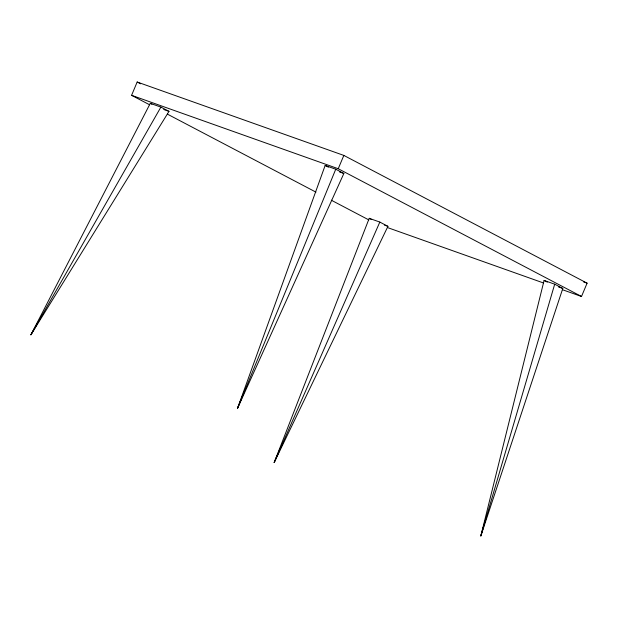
<?xml version="1.0" encoding="UTF-8"?>
<svg xmlns="http://www.w3.org/2000/svg" width="618" height="618" viewBox="0 0 618 618"><rect width="100%" height="100%" fill="white"/><g stroke="black" fill="none" stroke-linecap="round" stroke-linejoin="round"><path stroke-width="0.93" d="M544.095 280.433L480.827 535.984L562.797 288.451L554.694 284.195L544.095 280.433L547.339 282.132M484.249 523.933L480.827 535.984L554.694 284.195M325.153 165.454L237.559 408.235L343.863 173.48L335.752 169.224L325.153 165.454L328.397 167.161M369.224 218.316L274.16 462.581L387.934 226.343L379.823 222.078L369.224 218.316L371.657 219.591M243.299 393.944L237.559 408.235L335.752 169.224M149.502 104.736L131.58 95.319L137.173 82.016L343.84 155.419L587.1 283.168L581.507 296.478L562.473 289.718M581.507 296.478L338.239 168.729L343.84 155.419M281.02 446.636L274.16 462.581L379.823 222.078M150.29 103.345L30.9 334.832L168.992 111.364L160.889 107.107L150.29 103.345L151.912 104.195M37.513 323.044L30.9 334.832L160.889 107.107M131.58 95.319L338.239 168.729M163.693 109.486L168.992 111.364M339.444 171.912L343.863 173.48M583.477 281.885L587.1 283.168M384.396 225.083L387.934 226.343M558.386 286.883L562.797 288.451M387.532 227.579L543.438 282.951M137.173 82.016L140.587 83.809M167.432 114.145L315.952 192.136M331.31 200.209L368.869 219.931"/></g></svg>
